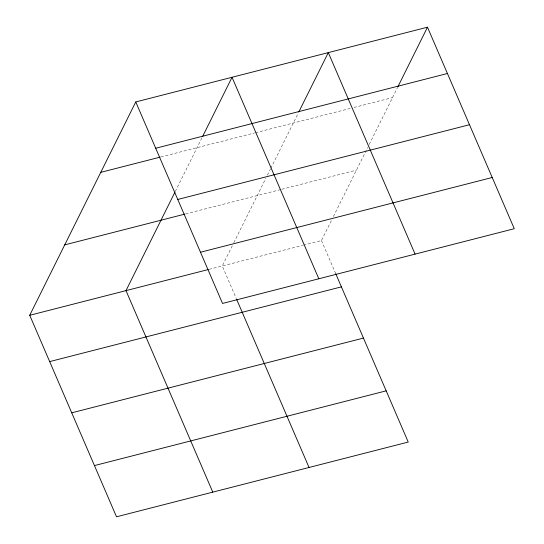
<?xml version="1.0" encoding="UTF-8"?>
<svg xmlns="http://www.w3.org/2000/svg" width="544" height="544" viewBox="0 0 544 544"><rect width="100%" height="100%" fill="white"/><g stroke="black" fill="none" stroke-linecap="round" stroke-linejoin="round"><path stroke-width="0.41" stroke-dasharray="2.72 2.04" d="M175.256 191.508L202.252 137.197M232.315 245.738L222.265 265.962L236.225 298.384M233.804 242.746L265.894 178.18M267.396 175.154L270.402 169.109M270.776 168.354L298.52 112.533M303.416 245.174L321.456 240.557L331.874 219.579M333.363 216.587L367.71 147.478M369.213 144.459L397.338 87.87M160.84 156.958L254.64 132.926M255.462 132.716L350.69 108.317M353.974 107.474L392.496 97.607M185.674 213.901L281.03 189.468M281.853 189.258L356.442 170.15M209.1 269.334L302.6 245.385M321.456 240.557L335.75 273.741"/><path stroke-width="0.82" d="M335.75 273.741L408.238 442.061L116.511 516.8L29.723 315.289L135.762 101.939L427.489 27.2L514.277 228.711L222.544 303.443L135.762 101.939M174.882 192.263L125.997 290.625L212.779 492.136M202.626 136.449L232.036 77.275L318.818 278.78M298.894 111.785L328.304 52.612L415.086 254.116M397.712 87.122L427.489 27.2M155.706 148.247L447.433 73.508M100.769 172.346L160.018 157.168M177.766 199.464L469.492 124.726M64.716 244.882L184.851 214.112M200.491 252.232L492.218 177.494M29.723 315.289L208.277 269.545M49.667 361.604L341.401 286.865M71.726 412.821L363.453 338.082M94.452 465.582L386.179 390.85M236.558 299.152L309.046 467.473"/></g></svg>
